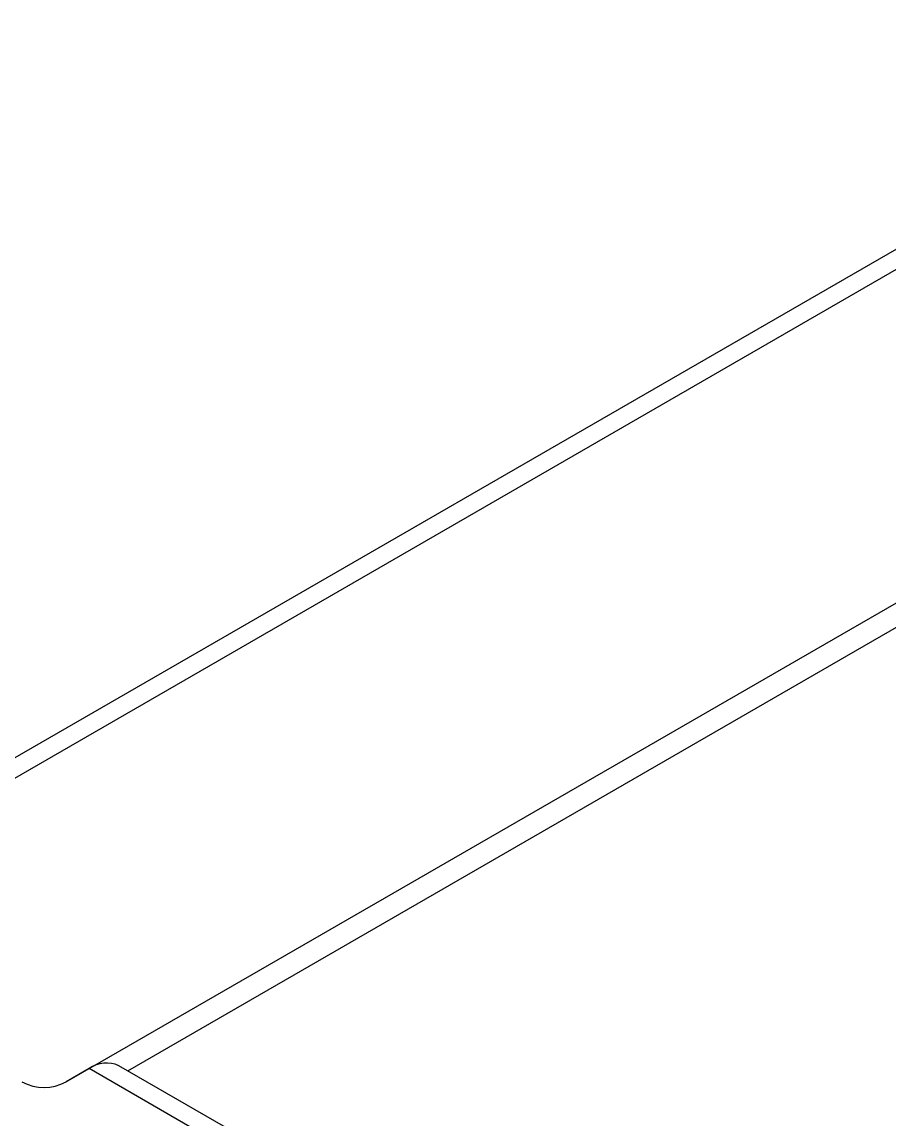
# Model space of a CAD drawing. Header units: metres. Extents: x 0 to 21025, y 0 to 14850.
# Drawn here: x 12592.4 to 12731.3, y 4614.2 to 4790 of the extents above; entities that cross this region are included whole.
import ezdxf

# ---------------------------------------------------------------- set-up
doc = ezdxf.new("R2010")
doc.units = ezdxf.units.M
doc.header["$LTSCALE"] = 25
doc.layers.add('SL4', color=4, linetype='Continuous')

msp = doc.modelspace()

# ---------------------------------------------------------------- linework, layer by layer
at = {"layer": 'SL4'}
for p, q in [((13100, 4965.734), (12546.894, 4646.433)), ((12549.683, 4644.822), (13104.762, 4965.262)), ((12599.424, 4620.083), (13151.059, 4938.535)), ((12609.378, 4621.94), (13151.059, 4934.646)), ((12699.907, 4569.679), (12607.983, 4622.745)), ((12603.221, 4622.274), (12599.518, 4620.136)), ((12695.145, 4569.207), (12603.221, 4622.274))]:
    msp.add_line(p, q, dxfattribs=at)
for centre, radius, start, end in [((12606.011, 4618.379), 4.791, 65.69288, 125.61758), ((12595.982, 4626.959), 7.685, 242.60967, 297.39033)]:
    msp.add_arc(centre, radius, start, end, dxfattribs=at)

doc.saveas('drawing.dxf')
